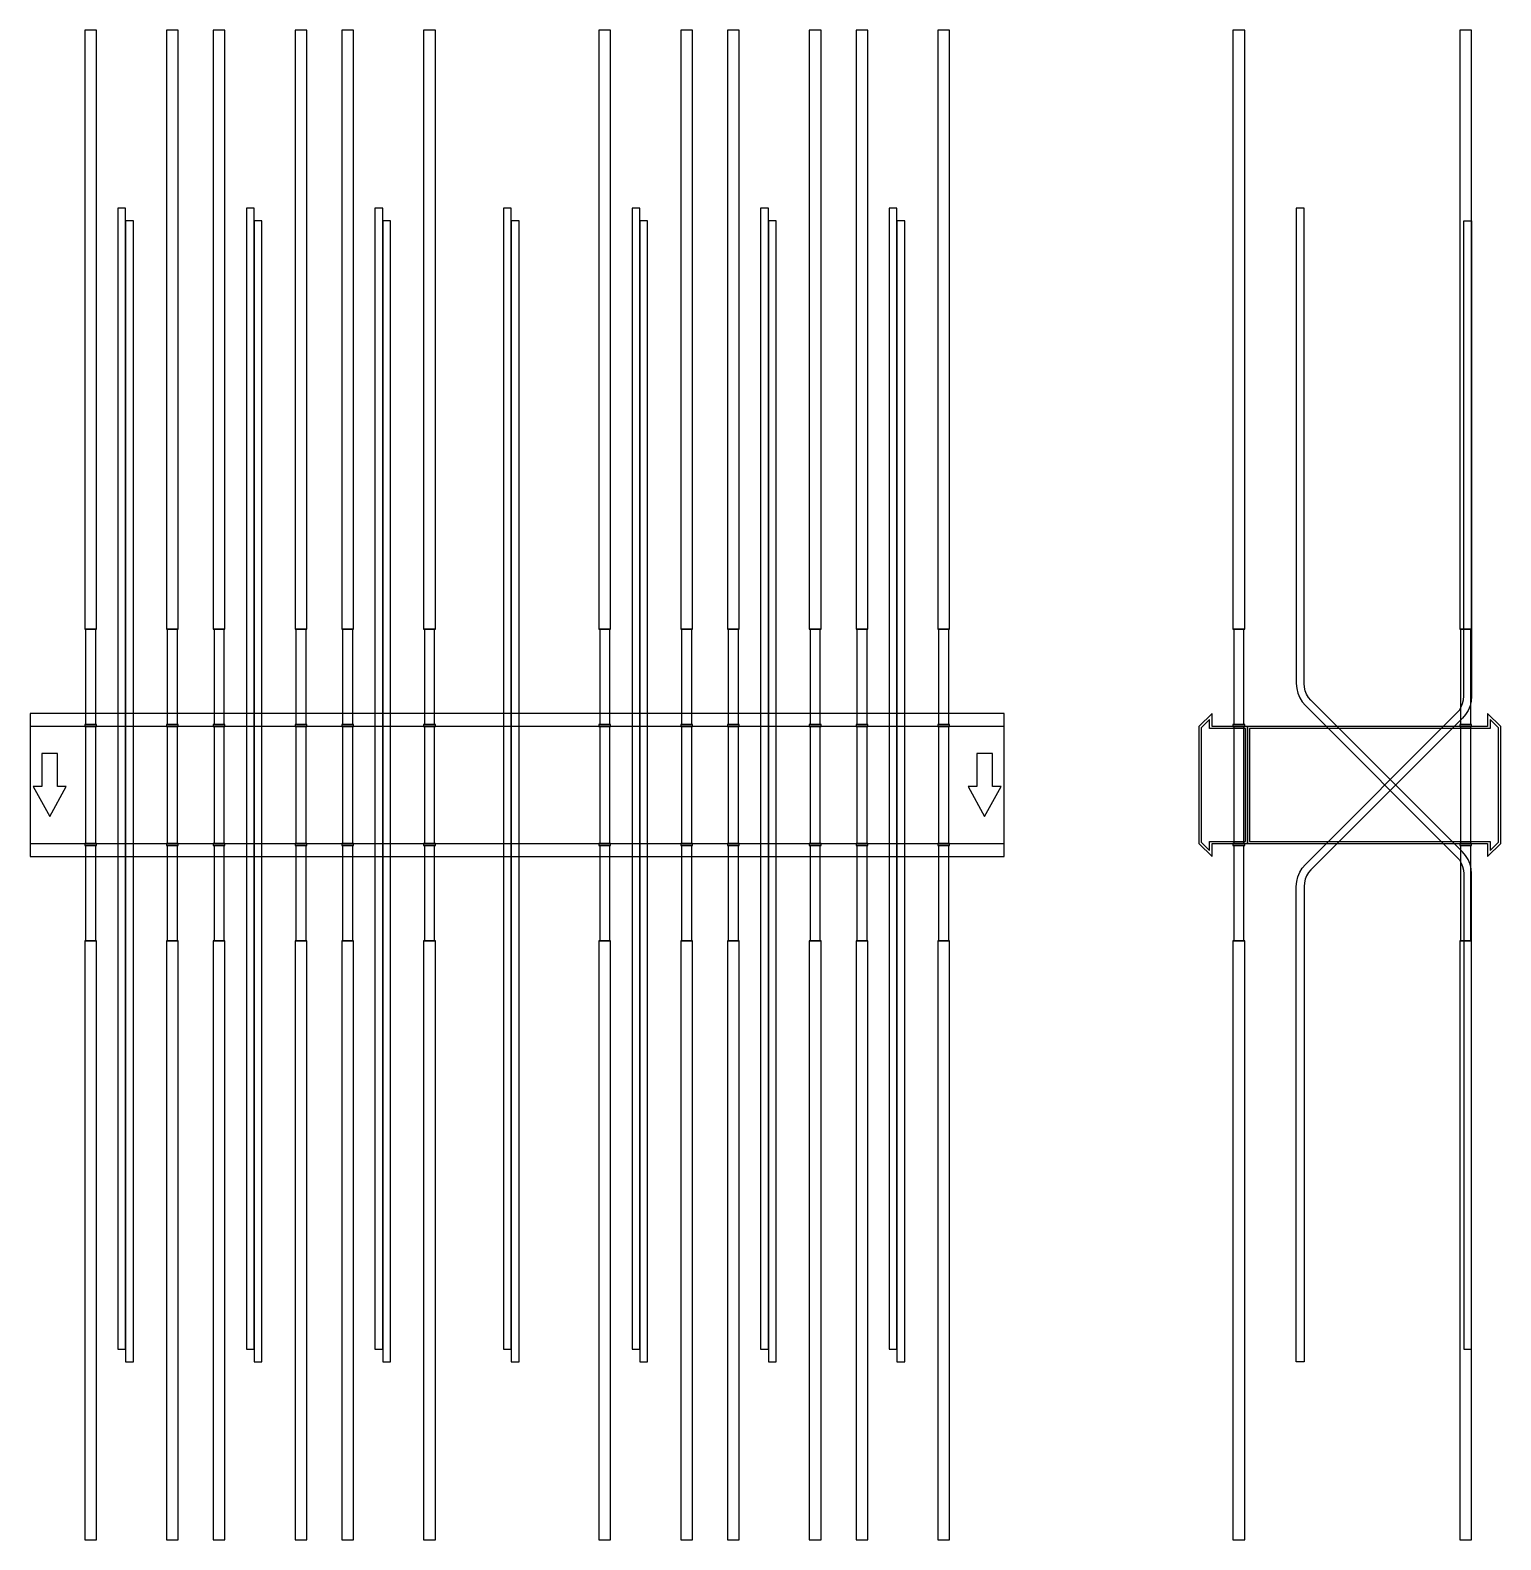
# Model space of a CAD drawing. Extents: x 0 to 1510, y -775 to 775.
import ezdxf

# ---------------------------------------------------------------- set-up
doc = ezdxf.new("R2010")
doc.units = 0
doc.layers.add('Halfen', color=7, linetype='CONTINUOUS')

msp = doc.modelspace()

# ---------------------------------------------------------------- linework, layer by layer
at = {"layer": 'Halfen', "color": 7}
for points in [[(68, 160), (68, 775), (56, 775), (56, 160)], [(152, 160), (152, 775), (140, 775), (140, 160)], [(200, 160), (200, 775), (188, 775), (188, 160)], [(284, 160), (284, 775), (272, 775), (272, 160)], [(332, 160), (332, 775), (320, 775), (320, 160)], [(416, 160), (416, 775), (404, 775), (404, 160)], [(596, 160), (596, 775), (584, 775), (584, 160)], [(680, 160), (680, 775), (668, 775), (668, 160)], [(728, 160), (728, 775), (716, 775), (716, 160)], [(812, 160), (812, 775), (800, 775), (800, 160)], [(860, 160), (860, 775), (848, 775), (848, 160)], [(944, 160), (944, 775), (932, 775), (932, 160)], [(1247, 160), (1247, 775), (1235, 775), (1235, 160)], [(1480, 160), (1480, 775), (1468, 775), (1468, 160)], [(98, -579.398), (98, 592.368), (90, 592.368), (90, -579.398)], [(230, -579.398), (230, 592.368), (222, 592.368), (222, -579.398)], [(362, -579.398), (362, 592.368), (354, 592.368), (354, -579.398)], [(494, -579.398), (494, 592.368), (486, 592.368), (486, -579.398)], [(626, -579.398), (626, 592.368), (618, 592.368), (618, -579.398)], [(758, -579.398), (758, 592.368), (750, 592.368), (750, -579.398)], [(890, -579.398), (890, 592.368), (882, 592.368), (882, -579.398)], [(1480, -579.398), (1480, -91.113), (1479.606, -86.107), (1478.434, -81.224), (1476.512, -76.585), (1473.889, -72.304), (1470.627, -68.485), (1315.029, 87.113), (1312.584, 89.976), (1310.616, 93.187), (1309.175, 96.667), (1308.295, 100.329), (1308, 104.083), (1308, 592.368), (1300, 592.368), (1300, 104.083), (1300.394, 99.077), (1301.566, 94.195), (1303.488, 89.556), (1306.111, 85.274), (1309.373, 81.456), (1464.971, -74.142), (1467.416, -77.006), (1469.384, -80.217), (1470.825, -83.696), (1471.705, -87.358), (1472, -91.113), (1472, -579.398)], [(106, -592.368), (106, 579.398), (98, 579.398), (98, -592.368)], [(238, -592.368), (238, 579.398), (230, 579.398), (230, -592.368)], [(370, -592.368), (370, 579.398), (362, 579.398), (362, -592.368)], [(502, -592.368), (502, 579.398), (494, 579.398), (494, -592.368)], [(634, -592.368), (634, 579.398), (626, 579.398), (626, -592.368)], [(766, -592.368), (766, 579.398), (758, 579.398), (758, -592.368)], [(898, -592.368), (898, 579.398), (890, 579.398), (890, -592.368)], [(1300, -592.368), (1300, -104.083), (1300.394, -99.077), (1301.566, -94.195), (1303.488, -89.556), (1306.111, -85.274), (1309.373, -81.456), (1464.971, 74.142), (1467.416, 77.006), (1469.384, 80.217), (1470.825, 83.696), (1471.705, 87.358), (1472, 91.113), (1472, 579.398), (1480, 579.398), (1480, 91.113), (1479.606, 86.107), (1478.434, 81.224), (1476.512, 76.585), (1473.889, 72.304), (1470.627, 68.485), (1315.029, -87.113), (1312.584, -89.976), (1310.616, -93.187), (1309.175, -96.667), (1308.295, -100.329), (1308, -104.083), (1308, -592.368)], [(67.25, 62), (67.25, 160), (56.75, 160), (56.75, 62)], [(151.25, 62), (151.25, 160), (140.75, 160), (140.75, 62)], [(199.25, 62), (199.25, 160), (188.75, 160), (188.75, 62)], [(283.25, 62), (283.25, 160), (272.75, 160), (272.75, 62)], [(331.25, 62), (331.25, 160), (320.75, 160), (320.75, 62)], [(415.25, 62), (415.25, 160), (404.75, 160), (404.75, 62)], [(595.25, 62), (595.25, 160), (584.75, 160), (584.75, 62)], [(679.25, 62), (679.25, 160), (668.75, 160), (668.75, 62)], [(727.25, 62), (727.25, 160), (716.75, 160), (716.75, 62)], [(811.25, 62), (811.25, 160), (800.75, 160), (800.75, 62)], [(859.25, 62), (859.25, 160), (848.75, 160), (848.75, 62)], [(943.25, 62), (943.25, 160), (932.75, 160), (932.75, 62)], [(1246.25, 62), (1246.25, 160), (1235.75, 160), (1235.75, 62)], [(1479.25, 62), (1479.25, 160), (1468.75, 160), (1468.75, 62)], [(0, -73.5), (1000, -73.5), (1000, 73.5), (0, 73.5)], [(68, 60), (68, 62), (56, 62), (56, 60)], [(152, 60), (152, 62), (140, 62), (140, 60)], [(200, 60), (200, 62), (188, 62), (188, 60)], [(284, 60), (284, 62), (272, 62), (272, 60)], [(332, 60), (332, 62), (320, 62), (320, 60)], [(416, 60), (416, 62), (404, 62), (404, 60)], [(596, 60), (596, 62), (584, 62), (584, 60)], [(680, 60), (680, 62), (668, 62), (668, 60)], [(728, 60), (728, 62), (716, 62), (716, 60)], [(812, 60), (812, 62), (800, 62), (800, 60)], [(860, 60), (860, 62), (848, 62), (848, 60)], [(944, 60), (944, 62), (932, 62), (932, 60)], [(1250, -60), (1250, 60), (1213.5, 60), (1213.5, 73.5), (1200, 60), (1200, -60), (1213.5, -73.5), (1213.5, -60)], [(1248, -58), (1248, 58), (1211, 58), (1211, 67.25), (1202.5, 58.75), (1202.5, -58.75), (1211, -67.25), (1211, -58)], [(1247, 60), (1247, 62), (1235, 62), (1235, 60)], [(1510, -60), (1510, 60), (1496.5, 73.5), (1496.5, 60), (1250, 60), (1250, -60), (1496.5, -60), (1496.5, -73.5)], [(1507.5, -58.75), (1507.5, 58.75), (1499, 67.25), (1499, 58), (1252, 58), (1252, -58), (1499, -58), (1499, -67.25)], [(1480, 60), (1480, 62), (1468, 62), (1468, 60)], [(0, -60), (1000, -60), (1000, 60), (0, 60)], [(67.25, -60), (67.25, 60), (56.75, 60), (56.75, -60)], [(151.25, -60), (151.25, 60), (140.75, 60), (140.75, -60)], [(199.25, -60), (199.25, 60), (188.75, 60), (188.75, -60)], [(283.25, -60), (283.25, 60), (272.75, 60), (272.75, -60)], [(331.25, -60), (331.25, 60), (320.75, 60), (320.75, -60)], [(415.25, -60), (415.25, 60), (404.75, 60), (404.75, -60)], [(595.25, -60), (595.25, 60), (584.75, 60), (584.75, -60)], [(679.25, -60), (679.25, 60), (668.75, 60), (668.75, -60)], [(727.25, -60), (727.25, 60), (716.75, 60), (716.75, -60)], [(811.25, -60), (811.25, 60), (800.75, 60), (800.75, -60)], [(859.25, -60), (859.25, 60), (848.75, 60), (848.75, -60)], [(943.25, -60), (943.25, 60), (932.75, 60), (932.75, -60)], [(1246.25, -60), (1246.25, 60), (1235.75, 60), (1235.75, -60)], [(1479.25, -60), (1479.25, 60), (1468.75, 60), (1468.75, -60)], [(20, -32.5), (37, -1.5), (28, -1.5), (28, 32.5), (12, 32.5), (12, -1.5), (3, -1.5)], [(980, -32.5), (997, -1.5), (988, -1.5), (988, 32.5), (972, 32.5), (972, -1.5), (963, -1.5)], [(68, -62), (68, -60), (56, -60), (56, -62)], [(67.25, -160), (67.25, -62), (56.75, -62), (56.75, -160)], [(152, -62), (152, -60), (140, -60), (140, -62)], [(151.25, -160), (151.25, -62), (140.75, -62), (140.75, -160)], [(200, -62), (200, -60), (188, -60), (188, -62)], [(199.25, -160), (199.25, -62), (188.75, -62), (188.75, -160)], [(284, -62), (284, -60), (272, -60), (272, -62)], [(283.25, -160), (283.25, -62), (272.75, -62), (272.75, -160)], [(332, -62), (332, -60), (320, -60), (320, -62)], [(331.25, -160), (331.25, -62), (320.75, -62), (320.75, -160)], [(416, -62), (416, -60), (404, -60), (404, -62)], [(415.25, -160), (415.25, -62), (404.75, -62), (404.75, -160)], [(596, -62), (596, -60), (584, -60), (584, -62)], [(595.25, -160), (595.25, -62), (584.75, -62), (584.75, -160)], [(680, -62), (680, -60), (668, -60), (668, -62)], [(679.25, -160), (679.25, -62), (668.75, -62), (668.75, -160)], [(728, -62), (728, -60), (716, -60), (716, -62)], [(727.25, -160), (727.25, -62), (716.75, -62), (716.75, -160)], [(812, -62), (812, -60), (800, -60), (800, -62)], [(811.25, -160), (811.25, -62), (800.75, -62), (800.75, -160)], [(860, -62), (860, -60), (848, -60), (848, -62)], [(859.25, -160), (859.25, -62), (848.75, -62), (848.75, -160)], [(944, -62), (944, -60), (932, -60), (932, -62)], [(943.25, -160), (943.25, -62), (932.75, -62), (932.75, -160)], [(1247, -62), (1247, -60), (1235, -60), (1235, -62)], [(1246.25, -160), (1246.25, -62), (1235.75, -62), (1235.75, -160)], [(1480, -62), (1480, -60), (1468, -60), (1468, -62)], [(1479.25, -160), (1479.25, -62), (1468.75, -62), (1468.75, -160)], [(68, -775), (68, -160), (56, -160), (56, -775)], [(152, -775), (152, -160), (140, -160), (140, -775)], [(200, -775), (200, -160), (188, -160), (188, -775)], [(284, -775), (284, -160), (272, -160), (272, -775)], [(332, -775), (332, -160), (320, -160), (320, -775)], [(416, -775), (416, -160), (404, -160), (404, -775)], [(596, -775), (596, -160), (584, -160), (584, -775)], [(680, -775), (680, -160), (668, -160), (668, -775)], [(728, -775), (728, -160), (716, -160), (716, -775)], [(812, -775), (812, -160), (800, -160), (800, -775)], [(860, -775), (860, -160), (848, -160), (848, -775)], [(944, -775), (944, -160), (932, -160), (932, -775)], [(1247, -775), (1247, -160), (1235, -160), (1235, -775)], [(1480, -775), (1480, -160), (1468, -160), (1468, -775)]]:
    msp.add_lwpolyline(points, close=True, dxfattribs=at)

doc.saveas('drawing.dxf')
